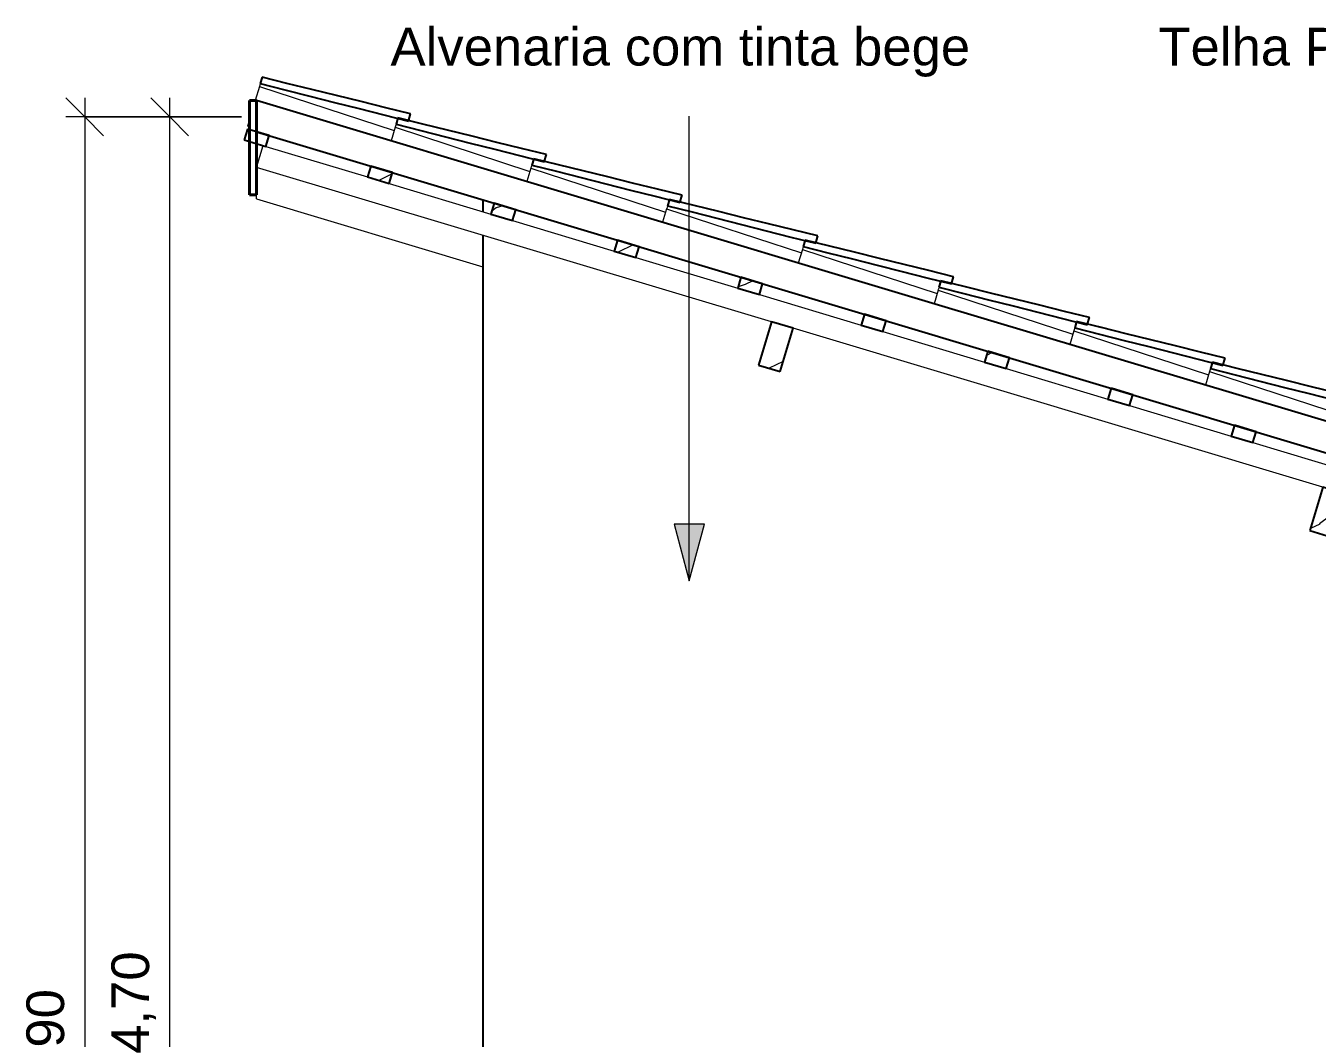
# Model space of a CAD drawing. Header units: millimetres. Extents: x -50912 to 58751, y -45352 to 5553.
# Drawn here: x 34754 to 38179, y 2456 to 5141 of the extents above; entities that cross this region are included whole.
import ezdxf

# ---------------------------------------------------------------- set-up
doc = ezdxf.new("R2010")
doc.units = ezdxf.units.MM
for name, color, linetype, lineweight in [('A-ANNO-DIMS', 211, 'Continuous', 9), ('A-ANNO-DIMS-50', 211, 'Continuous', 9), ('A-GLAZ-CURT', 52, 'Continuous', 9), ('A-GLAZ-CWMG', 51, 'Continuous', 9), ('A-ROOF', 132, 'Continuous', 9), ('A-ROOF-MCUT', 132, 'Continuous', 40), ('A-ROOF-OTLN', 132, 'Continuous', 9), ('A-WALL', 113, 'Continuous', 25), ('G-ANNO-TEXT', 231, 'Continuous', 9)]:
    doc.layers.add(name, color=color, linetype=linetype, lineweight=lineweight)
doc.styles.add('@Arial Unicode MS', font='ARIALUNI.TTF', dxfattribs={"height": 100})
doc.styles.add('Arial_1', font='arial.ttf', dxfattribs={"height": 100})
doc.dimstyles.new('CRT_-__Metros_-_Linha_de_chamada_3_5_mm_1', dxfattribs={"dimscale": 304.8, "dimtxt": 100.584485, "dimasz": 0.328084, "dimexe": 0.164042, "dimexo": 0.0625, "dimgap": 0.082021, "dimtad": 1, "dimlfac": 0.001, "dimrnd": 0.01, "dimzin": 0, "dimdsep": 46, "dimtxsty": '@Arial Unicode MS', "dimblk1": 'OBLIQUE', "dimblk2": 'OBLIQUE', "dimsah": 1, "dimcen": 0.09, "dimdle": 0.164042, "dimazin": 0, "dimtfac": 1, "dimtdec": 4, "dimtix": 1, "dimtmove": 0, "dimatfit": 3, "dimfxl": 0.984252, "dimfxlon": 1, "dimtvp": 1, "dimtolj": 1, "dimtzin": 0, "dimarcsym": 2})
pattern_1 = [(216.87, (-40199.62, 2625.76), (761.9991, 508.00136), [127, -1143]), (206.565, (-40047.22, 2549.56), (-254.0006, -253.9997), [283.981, -283.981]), (198.435, (-40047.22, 2422.56), (-507.9998, -254.0006), [160.644, -642.575])]

# ---------------------------------------------------------------- blocks, each defined once
blk = doc.blocks.new('Rectangular Mullion - Ripa-3868347-D')
at = {"layer": 'A-GLAZ-CWMG', "lineweight": 25}
for p, q in [((-43694.1, 4867.3), (-43702.7, 4838.6)), ((-43636.6, 4850.1), (-43694.1, 4867.3)), ((-43702.7, 4838.6), (-43645.2, 4821.4)), ((-43645.2, 4821.4), (-43636.6, 4850.1))]:
    blk.add_line(p, q, dxfattribs=at)
blk = doc.blocks.new('Rectangular Mullion - Ripa-V88-D')
at = {"layer": 'A-GLAZ-CWMG'}
h = blk.add_hatch(dxfattribs=at)
h.set_pattern_fill('FP_16', color=256, style=0, pattern_type=2)
h.set_pattern_definition(pattern_1)
h.paths.add_polyline_path([(-41027, 4035.9), (-41018.4, 4064.6), (-41075.9, 4081.9), (-41084.5, 4053.1), (-41079.3, 4051.6)])
at = {"layer": 'A-GLAZ-CWMG', "lineweight": 25}
for p, q in [((-41075.9, 4081.9), (-41084.5, 4053.1)), ((-41018.4, 4064.6), (-41075.9, 4081.9)), ((-41084.5, 4053.1), (-41027, 4035.9)), ((-41027, 4035.9), (-41018.4, 4064.6))]:
    blk.add_line(p, q, dxfattribs=at)
blk = doc.blocks.new('Rectangular Mullion - Ripa-V89-D')
at = {"layer": 'A-GLAZ-CWMG'}
h = blk.add_hatch(dxfattribs=at)
h.set_pattern_fill('FP_16', color=256, style=0, pattern_type=2)
h.set_pattern_definition(pattern_1)
h.paths.add_polyline_path([(-41354.3, 4134.1), (-41345.7, 4162.8), (-41403.2, 4180.1), (-41411.8, 4151.3)])
at = {"layer": 'A-GLAZ-CWMG', "lineweight": 25}
for p, q in [((-41403.2, 4180.1), (-41411.8, 4151.3)), ((-41345.7, 4162.8), (-41403.2, 4180.1)), ((-41411.8, 4151.3), (-41354.3, 4134.1)), ((-41354.3, 4134.1), (-41345.7, 4162.8))]:
    blk.add_line(p, q, dxfattribs=at)
blk = doc.blocks.new('Rectangular Mullion - Ripa-V90-D')
at = {"layer": 'A-GLAZ-CWMG'}
h = blk.add_hatch(dxfattribs=at)
h.set_pattern_fill('FP_16', color=256, style=0, pattern_type=2)
h.set_pattern_definition(pattern_1)
h.paths.add_polyline_path([(-41681.6, 4232.3), (-41673, 4261), (-41730.4, 4278.2), (-41739.1, 4249.5), (-41703.1, 4238.7)])
at = {"layer": 'A-GLAZ-CWMG', "lineweight": 25}
for p, q in [((-41730.4, 4278.2), (-41739.1, 4249.5)), ((-41739.1, 4249.5), (-41681.6, 4232.3)), ((-41673, 4261), (-41730.4, 4278.2)), ((-41681.6, 4232.3), (-41673, 4261))]:
    blk.add_line(p, q, dxfattribs=at)
blk = doc.blocks.new('Rectangular Mullion - Ripa-V91-D')
at = {"layer": 'A-GLAZ-CWMG'}
h = blk.add_hatch(dxfattribs=at)
h.set_pattern_fill('FP_16', color=256, style=0, pattern_type=2)
h.set_pattern_definition(pattern_1)
h.paths.add_polyline_path([(-42008.9, 4330.4), (-42000.2, 4359.2), (-42057.7, 4376.4), (-42066.3, 4347.7), (-42057.6, 4345.1)])
at = {"layer": 'A-GLAZ-CWMG', "lineweight": 25}
for p, q in [((-42057.7, 4376.4), (-42066.3, 4347.7)), ((-42000.2, 4359.2), (-42057.7, 4376.4)), ((-42008.9, 4330.4), (-42000.2, 4359.2)), ((-42066.3, 4347.7), (-42008.9, 4330.4))]:
    blk.add_line(p, q, dxfattribs=at)
blk = doc.blocks.new('Rectangular Mullion - Ripa-V92-D')
at = {"layer": 'A-GLAZ-CWMG'}
h = blk.add_hatch(dxfattribs=at)
h.set_pattern_fill('FP_16', color=256, style=0, pattern_type=2)
h.set_pattern_definition(pattern_1)
h.paths.add_polyline_path([(-42336.1, 4428.6), (-42327.5, 4457.4), (-42385, 4474.6), (-42393.6, 4445.9), (-42353.1, 4433.7)])
at = {"layer": 'A-GLAZ-CWMG', "lineweight": 25}
for p, q in [((-42385, 4474.6), (-42393.6, 4445.9)), ((-42327.5, 4457.4), (-42385, 4474.6)), ((-42336.1, 4428.6), (-42327.5, 4457.4)), ((-42393.6, 4445.9), (-42336.1, 4428.6))]:
    blk.add_line(p, q, dxfattribs=at)
blk = doc.blocks.new('Rectangular Mullion - Ripa-V93-D')
at = {"layer": 'A-GLAZ-CWMG'}
h = blk.add_hatch(dxfattribs=at)
h.set_pattern_fill('FP_16', color=256, style=0, pattern_type=2)
h.set_pattern_definition(pattern_1)
h.paths.add_polyline_path([(-42663.4, 4526.8), (-42654.8, 4555.5), (-42712.3, 4572.8), (-42720.9, 4544)])
at = {"layer": 'A-GLAZ-CWMG', "lineweight": 25}
for p, q in [((-42712.3, 4572.8), (-42720.9, 4544)), ((-42654.8, 4555.5), (-42712.3, 4572.8)), ((-42663.4, 4526.8), (-42654.8, 4555.5)), ((-42720.9, 4544), (-42663.4, 4526.8))]:
    blk.add_line(p, q, dxfattribs=at)
blk = doc.blocks.new('Rectangular Mullion - Ripa-V94-D')
at = {"layer": 'A-GLAZ-CWMG'}
h = blk.add_hatch(dxfattribs=at)
h.set_pattern_fill('FP_16', color=256, style=0, pattern_type=2)
h.set_pattern_definition(pattern_1)
h.paths.add_polyline_path([(-42990.7, 4625), (-42982.1, 4653.7), (-43039.5, 4671), (-43048.2, 4642.2), (-43003.1, 4628.7)])
at = {"layer": 'A-GLAZ-CWMG', "lineweight": 25}
for p, q in [((-43039.5, 4671), (-43048.2, 4642.2)), ((-42982.1, 4653.7), (-43039.5, 4671)), ((-43048.2, 4642.2), (-42990.7, 4625)), ((-42990.7, 4625), (-42982.1, 4653.7))]:
    blk.add_line(p, q, dxfattribs=at)
blk = doc.blocks.new('Rectangular Mullion - Ripa-V95-D')
at = {"layer": 'A-GLAZ-CWMG'}
h = blk.add_hatch(dxfattribs=at)
h.set_pattern_fill('FP_16', color=256, style=0, pattern_type=2)
h.set_pattern_definition(pattern_1)
h.paths.add_polyline_path([(-43318, 4723.2), (-43309.3, 4751.9), (-43366.8, 4769.1), (-43375.4, 4740.4), (-43357.6, 4735.1)])
at = {"layer": 'A-GLAZ-CWMG', "lineweight": 25}
for p, q in [((-43366.8, 4769.1), (-43375.4, 4740.4)), ((-43309.3, 4751.9), (-43366.8, 4769.1)), ((-43375.4, 4740.4), (-43318, 4723.2)), ((-43318, 4723.2), (-43309.3, 4751.9))]:
    blk.add_line(p, q, dxfattribs=at)
blk = doc.blocks.new('Rectangular Mullion - Caibro-3868449-D')
at = {"layer": 'A-GLAZ-CWMG'}
for p, q in [((-43669.7, 4766), (-43652.4, 4823.5)), ((-43645.2, 4821.4), (-43375.4, 4740.4)), ((-42304.4, 4356.5), (-43669.7, 4766)), ((-43318, 4723.2), (-43048.2, 4642.2)), ((-42990.7, 4625), (-42720.9, 4544)), ((-42663.4, 4526.8), (-42393.6, 4445.9)), ((-42336.1, 4428.6), (-42066.3, 4347.7)), ((-40841.4, 3917.6), (-42246.9, 4339.2)), ((-42008.9, 4330.4), (-41739.1, 4249.5)), ((-41681.6, 4232.3), (-41411.8, 4151.3)), ((-41354.3, 4134.1), (-41084.5, 4053.1)), ((-41027, 4035.9), (-40757.6, 3955.1))]:
    blk.add_line(p, q, dxfattribs=at)
blk = doc.blocks.new('Rectangular Mullion - Terça-V97-D')
at = {"layer": 'A-GLAZ-CWMG'}
h = blk.add_hatch(dxfattribs=at)
h.set_pattern_fill('FP_16', color=256, style=0, pattern_type=2)
h.set_pattern_definition(pattern_1)
h.paths.add_polyline_path([(-40818.4, 3785.4), (-40783.9, 3900.3), (-40841.4, 3917.6), (-40875.9, 3802.6)])
at = {"layer": 'A-GLAZ-CWMG', "lineweight": 25}
for p, q in [((-40841.4, 3917.6), (-40875.9, 3802.6)), ((-40783.9, 3900.3), (-40841.4, 3917.6)), ((-40818.4, 3785.4), (-40783.9, 3900.3)), ((-40875.9, 3802.6), (-40818.4, 3785.4))]:
    blk.add_line(p, q, dxfattribs=at)
blk = doc.blocks.new('Rectangular Mullion - Terça-V98-D')
at = {"layer": 'A-GLAZ-CWMG'}
h = blk.add_hatch(dxfattribs=at)
h.set_pattern_fill('FP_16', color=256, style=0, pattern_type=2)
h.set_pattern_definition(pattern_1)
h.paths.add_polyline_path([(-42281.4, 4224.3), (-42246.9, 4339.2), (-42304.4, 4356.5), (-42338.8, 4241.5)])
at = {"layer": 'A-GLAZ-CWMG', "lineweight": 25}
for p, q in [((-42304.4, 4356.5), (-42338.8, 4241.5)), ((-42246.9, 4339.2), (-42304.4, 4356.5)), ((-42281.4, 4224.3), (-42246.9, 4339.2)), ((-42338.8, 4241.5), (-42281.4, 4224.3))]:
    blk.add_line(p, q, dxfattribs=at)
blk = doc.blocks.new('COLONIAL BASE - COLONIAL BASE-V108-D')
at = {"layer": 'A-GLAZ-CURT'}
for p, q in [((-37899.7, 3260.3), (-37902, 3252.7)), ((-37894.5, 3277.5), (-37500.9, 3180.3)), ((-37501, 3179.9), (-37500.9, 3180.3))]:
    blk.add_line(p, q, dxfattribs=at)
at = {"layer": 'A-GLAZ-CURT', "lineweight": 25}
for p, q in [((-37894.7, 3277), (-37899.8, 3260.1)), ((-37506.8, 3160.6), (-37501, 3179.9))]:
    blk.add_line(p, q, dxfattribs=at)
at = {"layer": 'A-GLAZ-CURT', "lineweight": 25, "flags": 128}
for points in [[(-37899.8, 3260.1), (-37834.3, 3243.6), (-37768.8, 3227), (-37703.3, 3210.4), (-37637.8, 3193.8), (-37572.3, 3177.2), (-37506.8, 3160.6)], [(-37501, 3179.9), (-37566.6, 3196), (-37632.2, 3212.2), (-37697.9, 3228.4), (-37763.5, 3244.6), (-37829.1, 3260.8), (-37894.7, 3277)]]:
    blk.add_lwpolyline(points, dxfattribs=at)
blk = doc.blocks.new('COLONIAL BASE - COLONIAL BASE-V125-D')
at = {"layer": 'A-GLAZ-CURT'}
for p, q in [((-41142.1, 4224.2), (-41153, 4188.1)), ((-41142.1, 4224.2), (-40785.3, 4107.5)), ((-41106.2, 4242.5), (-40740.9, 4152.3))]:
    blk.add_line(p, q, dxfattribs=at)
blk = doc.blocks.new('COLONIAL BASE - COLONIAL BASE-V107-D')
at = {"layer": 'A-GLAZ-CURT'}
blk.add_line((-37506.2, 3162.5), (-37140.9, 3072.3), dxfattribs=at)
blk = doc.blocks.new('COLONIAL BASE - COLONIAL BASE-V102-D')
at = {"layer": 'A-GLAZ-CURT', "lineweight": 25}
for p, q in [((-37174.7, 3061), (-37179.8, 3044.1)), ((-36786.8, 2944.6), (-36781, 2963.9))]:
    blk.add_line(p, q, dxfattribs=at)
at = {"layer": 'A-GLAZ-CURT'}
for p, q in [((-37174.5, 3061.5), (-36780.9, 2964.3)), ((-37179.7, 3044.2), (-37182, 3036.7)), ((-36781, 2963.9), (-36780.9, 2964.3))]:
    blk.add_line(p, q, dxfattribs=at)
at = {"layer": 'A-GLAZ-CURT', "lineweight": 25, "flags": 128}
for points in [[(-36781, 2963.9), (-36846.6, 2980), (-36912.2, 2996.2), (-36977.9, 3012.4), (-37043.5, 3028.6), (-37109.1, 3044.8), (-37174.7, 3061)], [(-37179.8, 3044.1), (-37114.3, 3027.6), (-37048.8, 3011), (-36983.3, 2994.4), (-36917.8, 2977.8), (-36852.3, 2961.2), (-36786.8, 2944.6)]]:
    blk.add_lwpolyline(points, dxfattribs=at)
blk = doc.blocks.new('COLONIAL BASE - COLONIAL BASE-V106-D')
at = {"layer": 'A-GLAZ-CURT'}
for p, q in [((-37506.2, 3162.5), (-37140.9, 3072.3)), ((-37542.1, 3144.2), (-37552.9, 3108.2)), ((-37542.1, 3144.2), (-37184.8, 3027.3))]:
    blk.add_line(p, q, dxfattribs=at)
blk = doc.blocks.new('COLONIAL BASE - COLONIAL BASE-V126-D')
at = {"layer": 'A-GLAZ-CURT', "lineweight": 25}
for p, q in [((-41854.7, 4465), (-41859.8, 4448.1)), ((-41466.8, 4348.6), (-41461, 4367.9))]:
    blk.add_line(p, q, dxfattribs=at)
at = {"layer": 'A-GLAZ-CURT'}
for p, q in [((-41854.5, 4465.5), (-41460.9, 4368.3)), ((-41859.7, 4448.2), (-41862, 4440.7)), ((-41461, 4367.9), (-41460.9, 4368.3))]:
    blk.add_line(p, q, dxfattribs=at)
at = {"layer": 'A-GLAZ-CURT', "lineweight": 25, "flags": 128}
for points in [[(-41461, 4367.9), (-41526.6, 4384), (-41592.2, 4400.2), (-41657.9, 4416.4), (-41723.5, 4432.6), (-41789.1, 4448.8), (-41854.7, 4465)], [(-41859.8, 4448.1), (-41794.3, 4431.6), (-41728.8, 4415), (-41663.3, 4398.4), (-41597.8, 4381.8), (-41532.3, 4365.2), (-41466.8, 4348.6)]]:
    blk.add_lwpolyline(points, dxfattribs=at)
blk = doc.blocks.new('COLONIAL BASE - COLONIAL BASE-V127-D')
at = {"layer": 'A-GLAZ-CURT'}
for p, q in [((-41826.2, 4458.5), (-41460.9, 4368.3)), ((-41862.1, 4440.2), (-41872.9, 4404.2)), ((-41862.1, 4440.2), (-41504.8, 4323.3)), ((-41460.9, 4368.3), (-41460.9, 4368.3))]:
    blk.add_line(p, q, dxfattribs=at)
blk = doc.blocks.new('COLONIAL BASE - COLONIAL BASE-V128-D')
at = {"layer": 'A-GLAZ-CURT'}
for p, q in [((-42219.7, 4556.2), (-42221.8, 4549.3)), ((-42214.5, 4573.5), (-41820.9, 4476.3)), ((-41821, 4475.9), (-41820.9, 4476.3))]:
    blk.add_line(p, q, dxfattribs=at)
at = {"layer": 'A-GLAZ-CURT', "lineweight": 25}
for p, q in [((-42214.7, 4573), (-42219.8, 4556.1)), ((-41826.8, 4456.6), (-41821, 4475.9))]:
    blk.add_line(p, q, dxfattribs=at)
at = {"layer": 'A-GLAZ-CURT', "lineweight": 25, "flags": 128}
for points in [[(-42219.8, 4556.1), (-42154.3, 4539.6), (-42088.8, 4523), (-42023.3, 4506.4), (-41957.8, 4489.8), (-41892.3, 4473.2), (-41826.8, 4456.6)], [(-41821, 4475.9), (-41886.6, 4492), (-41952.2, 4508.2), (-42017.9, 4524.4), (-42083.5, 4540.6), (-42149.1, 4556.8), (-42214.7, 4573)]]:
    blk.add_lwpolyline(points, dxfattribs=at)
blk = doc.blocks.new('COLONIAL BASE - COLONIAL BASE-V129-D')
at = {"layer": 'A-GLAZ-CURT'}
blk.add_line((-42186.2, 4566.5), (-41821.2, 4476.4), dxfattribs=at)
blk = doc.blocks.new('COLONIAL BASE - COLONIAL BASE-V130-D')
at = {"layer": 'A-GLAZ-CURT'}
for p, q in [((-42579.7, 4664.2), (-42581.9, 4657)), ((-42574.5, 4681.5), (-42180.9, 4584.3)), ((-42181, 4583.9), (-42180.9, 4584.3))]:
    blk.add_line(p, q, dxfattribs=at)
at = {"layer": 'A-GLAZ-CURT', "lineweight": 25}
for p, q in [((-42574.7, 4681), (-42579.8, 4664.1)), ((-42186.8, 4564.6), (-42181, 4583.9))]:
    blk.add_line(p, q, dxfattribs=at)
at = {"layer": 'A-GLAZ-CURT', "lineweight": 25, "flags": 128}
for points in [[(-42579.8, 4664.1), (-42514.3, 4647.6), (-42448.8, 4631), (-42383.3, 4614.4), (-42317.8, 4597.8), (-42252.3, 4581.2), (-42186.8, 4564.6)], [(-42181, 4583.9), (-42246.6, 4600), (-42312.2, 4616.2), (-42377.9, 4632.4), (-42443.5, 4648.6), (-42509.1, 4664.8), (-42574.7, 4681)]]:
    blk.add_lwpolyline(points, dxfattribs=at)
blk = doc.blocks.new('COLONIAL BASE - COLONIAL BASE-V131-D')
at = {"layer": 'A-GLAZ-CURT'}
for p, q in [((-42546.2, 4674.5), (-42180.9, 4584.3)), ((-42582.1, 4656.2), (-42592.9, 4620.3)), ((-42582.1, 4656.2), (-42224.8, 4539.3))]:
    blk.add_line(p, q, dxfattribs=at)
blk = doc.blocks.new('COLONIAL BASE - COLONIAL BASE-V132-D')
at = {"layer": 'A-GLAZ-CURT'}
for p, q in [((-43302.1, 4872.2), (-43312.9, 4836.4)), ((-43302.1, 4872.2), (-42944.8, 4755.3)), ((-43266.2, 4890.5), (-42900.9, 4800.3))]:
    blk.add_line(p, q, dxfattribs=at)
blk = doc.blocks.new('COLONIAL BASE - COLONIAL BASE-V133-D')
at = {"layer": 'A-GLAZ-CURT', "lineweight": 25}
for p, q in [((-43654.7, 5005), (-43659.8, 4988.1)), ((-43266.8, 4888.6), (-43261, 4907.9))]:
    blk.add_line(p, q, dxfattribs=at)
at = {"layer": 'A-GLAZ-CURT'}
for p, q in [((-43654.5, 5005.5), (-43654.7, 5005)), ((-43654.5, 5005.5), (-43260.9, 4908.3)), ((-43659.7, 4988.2), (-43662, 4980.7)), ((-43261, 4907.9), (-43260.9, 4908.3))]:
    blk.add_line(p, q, dxfattribs=at)
at = {"layer": 'A-GLAZ-CURT', "lineweight": 25, "flags": 128}
for points in [[(-43261, 4907.9), (-43326.6, 4924), (-43392.2, 4940.2), (-43457.9, 4956.4), (-43523.5, 4972.6), (-43589.1, 4988.8), (-43654.7, 5005)], [(-43659.8, 4988.1), (-43594.3, 4971.6), (-43528.8, 4955), (-43463.3, 4938.4), (-43397.8, 4921.8), (-43332.3, 4905.2), (-43266.8, 4888.6)]]:
    blk.add_lwpolyline(points, dxfattribs=at)
blk = doc.blocks.new('COLONIAL BASE - COLONIAL BASE-V134-D')
at = {"layer": 'A-GLAZ-CURT'}
for p, q in [((-43654.5, 5005.5), (-43260.9, 4908.3)), ((-43662.1, 4980.2), (-43673.2, 4943.2)), ((-43662.1, 4980.2), (-43304.8, 4863.3)), ((-43688.8, 4891.4), (-43693.7, 4874.9)), ((-43693.7, 4874.9), (-43688.7, 4873.6))]:
    blk.add_line(p, q, dxfattribs=at)
blk = doc.blocks.new('COLONIAL BASE - COLONIAL BASE-V135-D')
at = {"layer": 'A-GLAZ-CURT'}
for p, q in [((-43654.5, 5005.5), (-43260.9, 4908.3)), ((-43693.7, 4874.9), (-43688.7, 4873.6))]:
    blk.add_line(p, q, dxfattribs=at)
blk = doc.blocks.new('DIMBLOCK83-D')
at = {"layer": 'A-ANNO-DIMS-50', "lineweight": 18}
for p, q in [((35135.5, 4900), (35085.5, 4950)), ((35135.5, 4900), (35185.5, 4850)), ((35135.5, 200), (35085.5, 250)), ((35135.5, 200), (35185.5, 150))]:
    blk.add_line(p, q, dxfattribs=at)
at = {"layer": 'A-ANNO-DIMS-50'}
for p, q in [((35135.5, 200), (35135.5, 4950)), ((35325.8, 4900), (35085.5, 4900)), ((35135.5, 4900), (35325.8, 4900)), ((35435.5, 200), (35085.5, 200)), ((35135.5, 200), (35435.5, 200))]:
    blk.add_line(p, q, dxfattribs=at)
at = {"layer": 'A-ANNO-DIMS-50', "color": 0, "insert": (34980.7, 2414.7), "char_height": 100, "width": 324.675, "attachment_point": 1, "rotation": 90, "line_spacing_factor": 1.117605, "style": '@Arial Unicode MS'}
blk.add_mtext('4,70', dxfattribs=at)
blk = doc.blocks.new('_Oblique')
at = {"color": 0, "linetype": 'ByBlock', "lineweight": -2}
blk.add_line((-0.5, -0.5), (0.5, 0.5), dxfattribs=at)
blk = doc.blocks.new('DIMBLOCK85-D')
at = {"layer": 'A-ANNO-DIMS-50', "lineweight": 18}
for p, q in [((34910, 4900), (34860, 4950)), ((34910, 4900), (34960, 4850)), ((34910, 0), (34860, 50)), ((34910, 0), (34960, -50))]:
    blk.add_line(p, q, dxfattribs=at)
at = {"layer": 'A-ANNO-DIMS-50'}
for p, q in [((34910, 4950), (34910, -50)), ((35210, 4900), (34860, 4900)), ((34910, 4900), (35210, 4900)), ((35210, 0), (34860, 0)), ((34910, 0), (35210, 0))]:
    blk.add_line(p, q, dxfattribs=at)
at = {"layer": 'A-ANNO-DIMS-50', "color": 0, "insert": (34755.2, 2314.7), "char_height": 100, "width": 324.675, "attachment_point": 1, "rotation": 90, "line_spacing_factor": 1.117605, "style": '@Arial Unicode MS'}
blk.add_mtext('4,90', dxfattribs=at)

msp = doc.modelspace()

# ---------------------------------------------------------------- hatches: boundary and pattern name
at = {"layer": 'G-ANNO-TEXT'}
msp.add_hatch(color=7, dxfattribs=at).paths.add_polyline_path([(36513.117, 3669.74), (36553.309, 3819.74), (36472.924, 3819.74)])

# ---------------------------------------------------------------- linework, layer by layer
at = {"layer": 'A-ROOF', "lineweight": 25}
for p, q in [((37156.848, 4406.175), (35365.691, 4943.522)), ((35365.691, 4860), (42565.691, 2700)), ((42565.691, 2783.522), (37156.849, 4406.175))]:
    msp.add_line(p, q, dxfattribs=at)
at = {"layer": 'A-ROOF-MCUT'}
for p, q in [((35365.691, 4943.522), (35346.691, 4943.522)), ((35346.691, 4943.522), (35346.691, 4693.522)), ((35365.691, 4693.522), (35365.691, 4943.522)), ((35346.691, 4693.522), (35365.691, 4693.522))]:
    msp.add_line(p, q, dxfattribs=at)
at = {"layer": 'A-ROOF-OTLN'}
for q in [(35365.691, 4693.522), (35965.691, 4502.515)]:
    msp.add_line((35365.691, 4682.515), q, dxfattribs=at)
at = {"layer": 'A-WALL'}
for p, q in [((35965.691, 4680), (35965.691, 4648.679)), ((35965.691, 4586.037), (35965.691, 200))]:
    msp.add_line(p, q, dxfattribs=at)
at = {"layer": 'G-ANNO-TEXT', "color": 7}
for p, q in [((36513.117, 3669.74), (36513.117, 4901.389)), ((36553.309, 3819.74), (36472.924, 3819.74)), ((36472.924, 3819.74), (36513.117, 3669.74)), ((36513.117, 3669.74), (36553.309, 3819.74))]:
    msp.add_line(p, q, dxfattribs=at)

# ---------------------------------------------------------------- block references
at = {"layer": 'A-GLAZ-CURT'}
for name, p in [('COLONIAL BASE - COLONIAL BASE-V134-D', (79035.342, 0)), ('COLONIAL BASE - COLONIAL BASE-V135-D', (79035.342, 0)), ('COLONIAL BASE - COLONIAL BASE-V135-D', (79035.342, 0)), ('COLONIAL BASE - COLONIAL BASE-V135-D', (79035.342, 0)), ('COLONIAL BASE - COLONIAL BASE-V135-D', (79035.342, 0)), ('COLONIAL BASE - COLONIAL BASE-V135-D', (79035.342, 0)), ('COLONIAL BASE - COLONIAL BASE-V135-D', (79035.342, 0)), ('COLONIAL BASE - COLONIAL BASE-V135-D', (79035.342, 0)), ('COLONIAL BASE - COLONIAL BASE-V135-D', (79035.342, 0)), ('COLONIAL BASE - COLONIAL BASE-V135-D', (79035.342, 0)), ('COLONIAL BASE - COLONIAL BASE-V135-D', (79035.342, 0)), ('COLONIAL BASE - COLONIAL BASE-V135-D', (79035.342, 0)), ('COLONIAL BASE - COLONIAL BASE-V135-D', (79035.342, 0)), ('COLONIAL BASE - COLONIAL BASE-V135-D', (79035.342, 0)), ('COLONIAL BASE - COLONIAL BASE-V135-D', (79035.342, 0)), ('COLONIAL BASE - COLONIAL BASE-V135-D', (79035.342, 0)), ('COLONIAL BASE - COLONIAL BASE-V135-D', (79035.342, 0)), ('COLONIAL BASE - COLONIAL BASE-V135-D', (79035.342, 0)), ('COLONIAL BASE - COLONIAL BASE-V135-D', (79035.342, 0)), ('COLONIAL BASE - COLONIAL BASE-V135-D', (79035.342, 0)), ('COLONIAL BASE - COLONIAL BASE-V135-D', (79035.342, 0)), ('COLONIAL BASE - COLONIAL BASE-V135-D', (79035.342, 0)), ('COLONIAL BASE - COLONIAL BASE-V135-D', (79035.342, 0)), ('COLONIAL BASE - COLONIAL BASE-V135-D', (79035.342, 0)), ('COLONIAL BASE - COLONIAL BASE-V135-D', (79035.342, 0)), ('COLONIAL BASE - COLONIAL BASE-V135-D', (79035.342, 0)), ('COLONIAL BASE - COLONIAL BASE-V133-D', (79035.342, 0)), ('COLONIAL BASE - COLONIAL BASE-V132-D', (79035.342, 0)), ('COLONIAL BASE - COLONIAL BASE-V102-D', (72915.342, 1836)), ('COLONIAL BASE - COLONIAL BASE-V107-D', (73275.342, 1728)), ('COLONIAL BASE - COLONIAL BASE-V107-D', (73275.342, 1728)), ('COLONIAL BASE - COLONIAL BASE-V107-D', (73275.342, 1728)), ('COLONIAL BASE - COLONIAL BASE-V107-D', (73275.342, 1728)), ('COLONIAL BASE - COLONIAL BASE-V107-D', (73275.342, 1728)), ('COLONIAL BASE - COLONIAL BASE-V107-D', (73275.342, 1728)), ('COLONIAL BASE - COLONIAL BASE-V107-D', (73275.342, 1728)), ('COLONIAL BASE - COLONIAL BASE-V107-D', (73275.342, 1728)), ('COLONIAL BASE - COLONIAL BASE-V107-D', (73275.342, 1728)), ('COLONIAL BASE - COLONIAL BASE-V107-D', (73275.342, 1728)), ('COLONIAL BASE - COLONIAL BASE-V107-D', (73275.342, 1728)), ('COLONIAL BASE - COLONIAL BASE-V107-D', (73275.342, 1728)), ('COLONIAL BASE - COLONIAL BASE-V107-D', (73275.342, 1728)), ('COLONIAL BASE - COLONIAL BASE-V107-D', (73275.342, 1728)), ('COLONIAL BASE - COLONIAL BASE-V107-D', (73275.342, 1728)), ('COLONIAL BASE - COLONIAL BASE-V107-D', (73275.342, 1728)), ('COLONIAL BASE - COLONIAL BASE-V107-D', (73275.342, 1728)), ('COLONIAL BASE - COLONIAL BASE-V107-D', (73275.342, 1728)), ('COLONIAL BASE - COLONIAL BASE-V107-D', (73275.342, 1728)), ('COLONIAL BASE - COLONIAL BASE-V107-D', (73275.342, 1728)), ('COLONIAL BASE - COLONIAL BASE-V107-D', (73275.342, 1728)), ('COLONIAL BASE - COLONIAL BASE-V107-D', (73275.342, 1728)), ('COLONIAL BASE - COLONIAL BASE-V107-D', (73275.342, 1728)), ('COLONIAL BASE - COLONIAL BASE-V107-D', (73275.342, 1728)), ('COLONIAL BASE - COLONIAL BASE-V107-D', (73275.342, 1728)), ('COLONIAL BASE - COLONIAL BASE-V106-D', (73635.342, 1620)), ('COLONIAL BASE - COLONIAL BASE-V102-D', (73275.342, 1728)), ('COLONIAL BASE - COLONIAL BASE-V107-D', (73635.342, 1620)), ('COLONIAL BASE - COLONIAL BASE-V107-D', (73635.342, 1620)), ('COLONIAL BASE - COLONIAL BASE-V107-D', (73635.342, 1620)), ('COLONIAL BASE - COLONIAL BASE-V107-D', (73635.342, 1620)), ('COLONIAL BASE - COLONIAL BASE-V107-D', (73635.342, 1620)), ('COLONIAL BASE - COLONIAL BASE-V107-D', (73635.342, 1620)), ('COLONIAL BASE - COLONIAL BASE-V107-D', (73635.342, 1620)), ('COLONIAL BASE - COLONIAL BASE-V107-D', (73635.342, 1620)), ('COLONIAL BASE - COLONIAL BASE-V107-D', (73635.342, 1620)), ('COLONIAL BASE - COLONIAL BASE-V107-D', (73635.342, 1620)), ('COLONIAL BASE - COLONIAL BASE-V107-D', (73635.342, 1620)), ('COLONIAL BASE - COLONIAL BASE-V107-D', (73635.342, 1620)), ('COLONIAL BASE - COLONIAL BASE-V107-D', (73635.342, 1620)), ('COLONIAL BASE - COLONIAL BASE-V107-D', (73635.342, 1620)), ('COLONIAL BASE - COLONIAL BASE-V107-D', (73635.342, 1620)), ('COLONIAL BASE - COLONIAL BASE-V107-D', (73635.342, 1620)), ('COLONIAL BASE - COLONIAL BASE-V107-D', (73635.342, 1620)), ('COLONIAL BASE - COLONIAL BASE-V107-D', (73635.342, 1620)), ('COLONIAL BASE - COLONIAL BASE-V107-D', (73635.342, 1620)), ('COLONIAL BASE - COLONIAL BASE-V107-D', (73635.342, 1620)), ('COLONIAL BASE - COLONIAL BASE-V107-D', (73635.342, 1620)), ('COLONIAL BASE - COLONIAL BASE-V107-D', (73635.342, 1620)), ('COLONIAL BASE - COLONIAL BASE-V107-D', (73635.342, 1620)), ('COLONIAL BASE - COLONIAL BASE-V107-D', (73635.342, 1620)), ('COLONIAL BASE - COLONIAL BASE-V107-D', (73635.342, 1620)), ('COLONIAL BASE - COLONIAL BASE-V131-D', (79035.342, 0)), ('COLONIAL BASE - COLONIAL BASE-V130-D', (79035.342, 0)), ('COLONIAL BASE - COLONIAL BASE-V107-D', (73995.342, 1512)), ('COLONIAL BASE - COLONIAL BASE-V107-D', (73995.342, 1512)), ('COLONIAL BASE - COLONIAL BASE-V107-D', (73995.342, 1512)), ('COLONIAL BASE - COLONIAL BASE-V107-D', (73995.342, 1512)), ('COLONIAL BASE - COLONIAL BASE-V107-D', (73995.342, 1512)), ('COLONIAL BASE - COLONIAL BASE-V107-D', (73995.342, 1512)), ('COLONIAL BASE - COLONIAL BASE-V107-D', (73995.342, 1512)), ('COLONIAL BASE - COLONIAL BASE-V107-D', (73995.342, 1512)), ('COLONIAL BASE - COLONIAL BASE-V107-D', (73995.342, 1512)), ('COLONIAL BASE - COLONIAL BASE-V107-D', (73995.342, 1512)), ('COLONIAL BASE - COLONIAL BASE-V107-D', (73995.342, 1512)), ('COLONIAL BASE - COLONIAL BASE-V107-D', (73995.342, 1512)), ('COLONIAL BASE - COLONIAL BASE-V107-D', (73995.342, 1512)), ('COLONIAL BASE - COLONIAL BASE-V107-D', (73995.342, 1512)), ('COLONIAL BASE - COLONIAL BASE-V107-D', (73995.342, 1512)), ('COLONIAL BASE - COLONIAL BASE-V107-D', (73995.342, 1512)), ('COLONIAL BASE - COLONIAL BASE-V107-D', (73995.342, 1512)), ('COLONIAL BASE - COLONIAL BASE-V107-D', (73995.342, 1512)), ('COLONIAL BASE - COLONIAL BASE-V107-D', (73995.342, 1512)), ('COLONIAL BASE - COLONIAL BASE-V107-D', (73995.342, 1512)), ('COLONIAL BASE - COLONIAL BASE-V107-D', (73995.342, 1512)), ('COLONIAL BASE - COLONIAL BASE-V107-D', (73995.342, 1512)), ('COLONIAL BASE - COLONIAL BASE-V107-D', (73995.342, 1512)), ('COLONIAL BASE - COLONIAL BASE-V107-D', (73995.342, 1512)), ('COLONIAL BASE - COLONIAL BASE-V107-D', (73995.342, 1512)), ('COLONIAL BASE - COLONIAL BASE-V106-D', (74355.342, 1404)), ('COLONIAL BASE - COLONIAL BASE-V128-D', (79035.342, 0)), ('COLONIAL BASE - COLONIAL BASE-V129-D', (79035.342, 0)), ('COLONIAL BASE - COLONIAL BASE-V129-D', (79035.342, 0)), ('COLONIAL BASE - COLONIAL BASE-V129-D', (79035.342, 0)), ('COLONIAL BASE - COLONIAL BASE-V129-D', (79035.342, 0)), ('COLONIAL BASE - COLONIAL BASE-V129-D', (79035.342, 0)), ('COLONIAL BASE - COLONIAL BASE-V129-D', (79035.342, 0)), ('COLONIAL BASE - COLONIAL BASE-V129-D', (79035.342, 0)), ('COLONIAL BASE - COLONIAL BASE-V129-D', (79035.342, 0)), ('COLONIAL BASE - COLONIAL BASE-V129-D', (79035.342, 0)), ('COLONIAL BASE - COLONIAL BASE-V129-D', (79035.342, 0)), ('COLONIAL BASE - COLONIAL BASE-V129-D', (79035.342, 0)), ('COLONIAL BASE - COLONIAL BASE-V129-D', (79035.342, 0)), ('COLONIAL BASE - COLONIAL BASE-V129-D', (79035.342, 0)), ('COLONIAL BASE - COLONIAL BASE-V129-D', (79035.342, 0)), ('COLONIAL BASE - COLONIAL BASE-V129-D', (79035.342, 0)), ('COLONIAL BASE - COLONIAL BASE-V129-D', (79035.342, 0)), ('COLONIAL BASE - COLONIAL BASE-V129-D', (79035.342, 0)), ('COLONIAL BASE - COLONIAL BASE-V129-D', (79035.342, 0)), ('COLONIAL BASE - COLONIAL BASE-V129-D', (79035.342, 0)), ('COLONIAL BASE - COLONIAL BASE-V129-D', (79035.342, 0)), ('COLONIAL BASE - COLONIAL BASE-V129-D', (79035.342, 0)), ('COLONIAL BASE - COLONIAL BASE-V129-D', (79035.342, 0)), ('COLONIAL BASE - COLONIAL BASE-V129-D', (79035.342, 0)), ('COLONIAL BASE - COLONIAL BASE-V129-D', (79035.342, 0)), ('COLONIAL BASE - COLONIAL BASE-V129-D', (79035.342, 0)), ('COLONIAL BASE - COLONIAL BASE-V127-D', (79035.342, 0)), ('COLONIAL BASE - COLONIAL BASE-V126-D', (79035.342, 0)), ('COLONIAL BASE - COLONIAL BASE-V107-D', (74715.342, 1296)), ('COLONIAL BASE - COLONIAL BASE-V107-D', (74715.342, 1296)), ('COLONIAL BASE - COLONIAL BASE-V107-D', (74715.342, 1296)), ('COLONIAL BASE - COLONIAL BASE-V107-D', (74715.342, 1296)), ('COLONIAL BASE - COLONIAL BASE-V107-D', (74715.342, 1296)), ('COLONIAL BASE - COLONIAL BASE-V107-D', (74715.342, 1296)), ('COLONIAL BASE - COLONIAL BASE-V107-D', (74715.342, 1296)), ('COLONIAL BASE - COLONIAL BASE-V107-D', (74715.342, 1296)), ('COLONIAL BASE - COLONIAL BASE-V107-D', (74715.342, 1296)), ('COLONIAL BASE - COLONIAL BASE-V107-D', (74715.342, 1296)), ('COLONIAL BASE - COLONIAL BASE-V107-D', (74715.342, 1296)), ('COLONIAL BASE - COLONIAL BASE-V107-D', (74715.342, 1296)), ('COLONIAL BASE - COLONIAL BASE-V107-D', (74715.342, 1296)), ('COLONIAL BASE - COLONIAL BASE-V107-D', (74715.342, 1296)), ('COLONIAL BASE - COLONIAL BASE-V107-D', (74715.342, 1296)), ('COLONIAL BASE - COLONIAL BASE-V107-D', (74715.342, 1296)), ('COLONIAL BASE - COLONIAL BASE-V107-D', (74715.342, 1296)), ('COLONIAL BASE - COLONIAL BASE-V107-D', (74715.342, 1296)), ('COLONIAL BASE - COLONIAL BASE-V107-D', (74715.342, 1296)), ('COLONIAL BASE - COLONIAL BASE-V107-D', (74715.342, 1296)), ('COLONIAL BASE - COLONIAL BASE-V107-D', (74715.342, 1296)), ('COLONIAL BASE - COLONIAL BASE-V107-D', (74715.342, 1296)), ('COLONIAL BASE - COLONIAL BASE-V107-D', (74715.342, 1296)), ('COLONIAL BASE - COLONIAL BASE-V107-D', (74715.342, 1296)), ('COLONIAL BASE - COLONIAL BASE-V107-D', (74715.342, 1296)), ('COLONIAL BASE - COLONIAL BASE-V106-D', (75075.342, 1188)), ('COLONIAL BASE - COLONIAL BASE-V102-D', (74715.342, 1296)), ('COLONIAL BASE - COLONIAL BASE-V107-D', (75075.342, 1188)), ('COLONIAL BASE - COLONIAL BASE-V107-D', (75075.342, 1188)), ('COLONIAL BASE - COLONIAL BASE-V107-D', (75075.342, 1188)), ('COLONIAL BASE - COLONIAL BASE-V107-D', (75075.342, 1188)), ('COLONIAL BASE - COLONIAL BASE-V107-D', (75075.342, 1188)), ('COLONIAL BASE - COLONIAL BASE-V107-D', (75075.342, 1188)), ('COLONIAL BASE - COLONIAL BASE-V107-D', (75075.342, 1188)), ('COLONIAL BASE - COLONIAL BASE-V107-D', (75075.342, 1188)), ('COLONIAL BASE - COLONIAL BASE-V107-D', (75075.342, 1188)), ('COLONIAL BASE - COLONIAL BASE-V107-D', (75075.342, 1188)), ('COLONIAL BASE - COLONIAL BASE-V107-D', (75075.342, 1188)), ('COLONIAL BASE - COLONIAL BASE-V107-D', (75075.342, 1188)), ('COLONIAL BASE - COLONIAL BASE-V107-D', (75075.342, 1188)), ('COLONIAL BASE - COLONIAL BASE-V107-D', (75075.342, 1188)), ('COLONIAL BASE - COLONIAL BASE-V107-D', (75075.342, 1188)), ('COLONIAL BASE - COLONIAL BASE-V107-D', (75075.342, 1188)), ('COLONIAL BASE - COLONIAL BASE-V107-D', (75075.342, 1188)), ('COLONIAL BASE - COLONIAL BASE-V107-D', (75075.342, 1188)), ('COLONIAL BASE - COLONIAL BASE-V107-D', (75075.342, 1188)), ('COLONIAL BASE - COLONIAL BASE-V107-D', (75075.342, 1188)), ('COLONIAL BASE - COLONIAL BASE-V107-D', (75075.342, 1188)), ('COLONIAL BASE - COLONIAL BASE-V107-D', (75075.342, 1188)), ('COLONIAL BASE - COLONIAL BASE-V107-D', (75075.342, 1188)), ('COLONIAL BASE - COLONIAL BASE-V107-D', (75075.342, 1188)), ('COLONIAL BASE - COLONIAL BASE-V107-D', (75075.342, 1188)), ('COLONIAL BASE - COLONIAL BASE-V108-D', (75795.342, 972)), ('COLONIAL BASE - COLONIAL BASE-V125-D', (79035.342, 0)), ('COLONIAL BASE - COLONIAL BASE-V107-D', (75435.342, 1080)), ('COLONIAL BASE - COLONIAL BASE-V107-D', (75435.342, 1080)), ('COLONIAL BASE - COLONIAL BASE-V107-D', (75435.342, 1080)), ('COLONIAL BASE - COLONIAL BASE-V107-D', (75435.342, 1080)), ('COLONIAL BASE - COLONIAL BASE-V107-D', (75435.342, 1080)), ('COLONIAL BASE - COLONIAL BASE-V107-D', (75435.342, 1080)), ('COLONIAL BASE - COLONIAL BASE-V107-D', (75435.342, 1080)), ('COLONIAL BASE - COLONIAL BASE-V107-D', (75435.342, 1080)), ('COLONIAL BASE - COLONIAL BASE-V107-D', (75435.342, 1080)), ('COLONIAL BASE - COLONIAL BASE-V107-D', (75435.342, 1080)), ('COLONIAL BASE - COLONIAL BASE-V107-D', (75435.342, 1080)), ('COLONIAL BASE - COLONIAL BASE-V107-D', (75435.342, 1080)), ('COLONIAL BASE - COLONIAL BASE-V107-D', (75435.342, 1080)), ('COLONIAL BASE - COLONIAL BASE-V107-D', (75435.342, 1080)), ('COLONIAL BASE - COLONIAL BASE-V107-D', (75435.342, 1080)), ('COLONIAL BASE - COLONIAL BASE-V107-D', (75435.342, 1080)), ('COLONIAL BASE - COLONIAL BASE-V107-D', (75435.342, 1080)), ('COLONIAL BASE - COLONIAL BASE-V107-D', (75435.342, 1080)), ('COLONIAL BASE - COLONIAL BASE-V107-D', (75435.342, 1080)), ('COLONIAL BASE - COLONIAL BASE-V107-D', (75435.342, 1080)), ('COLONIAL BASE - COLONIAL BASE-V107-D', (75435.342, 1080)), ('COLONIAL BASE - COLONIAL BASE-V107-D', (75435.342, 1080)), ('COLONIAL BASE - COLONIAL BASE-V107-D', (75435.342, 1080)), ('COLONIAL BASE - COLONIAL BASE-V107-D', (75435.342, 1080)), ('COLONIAL BASE - COLONIAL BASE-V107-D', (75435.342, 1080))]:
    msp.add_blockref(name, p, dxfattribs=at)
at = {"layer": 'A-GLAZ-CWMG'}
for name in ['Rectangular Mullion - Ripa-3868347-D', 'Rectangular Mullion - Caibro-3868449-D', 'Rectangular Mullion - Ripa-V95-D', 'Rectangular Mullion - Ripa-V94-D', 'Rectangular Mullion - Ripa-V93-D', 'Rectangular Mullion - Ripa-V92-D', 'Rectangular Mullion - Terça-V98-D', 'Rectangular Mullion - Ripa-V91-D', 'Rectangular Mullion - Ripa-V90-D', 'Rectangular Mullion - Ripa-V89-D', 'Rectangular Mullion - Ripa-V88-D', 'Rectangular Mullion - Terça-V97-D']:
    msp.add_blockref(name, (79035.342, 0), dxfattribs=at)

# ---------------------------------------------------------------- texts
at = {"layer": 'G-ANNO-TEXT', "color": 7, "char_height": 100, "attachment_point": 1, "style": 'Arial_1'}
for s, insert, width in [('Alvenaria com tinta bege', (35720.867, 5136.005), 1916.03312), ('Telha Portuguesa Mesclada', (37757.367, 5136.005), 2156.53937)]:
    msp.add_mtext(s, dxfattribs=dict(at, insert=insert, width=width))

# ---------------------------------------------------------------- dimensions: what is measured, and where the dimension line sits
at = {"layer": 'A-ANNO-DIMS'}
for base, p1, p2, override, picture, middle in [((34910.014, 0), (35210.014, 4900), (35210.014, 0), {"dimpost": '<>', "dimfxl": 4900}, 'DIMBLOCK85-D', (34833.923, 2450)), ((35135.519, 4900), (35435.519, 200), (35325.754, 4900), {"dimpost": '<>', "dimfxl": 4701.281562}, 'DIMBLOCK83-D', (35059.427, 2550))]:
    dim = msp.add_linear_dim(base=base, p1=p1, p2=p2, angle=90, dimstyle='CRT_-__Metros_-_Linha_de_chamada_3_5_mm_1', override=override, dxfattribs=at)
    dim.commit()
    dim.dimension.update_dxf_attribs({"geometry": picture, "text_midpoint": middle})

doc.saveas('drawing.dxf')
